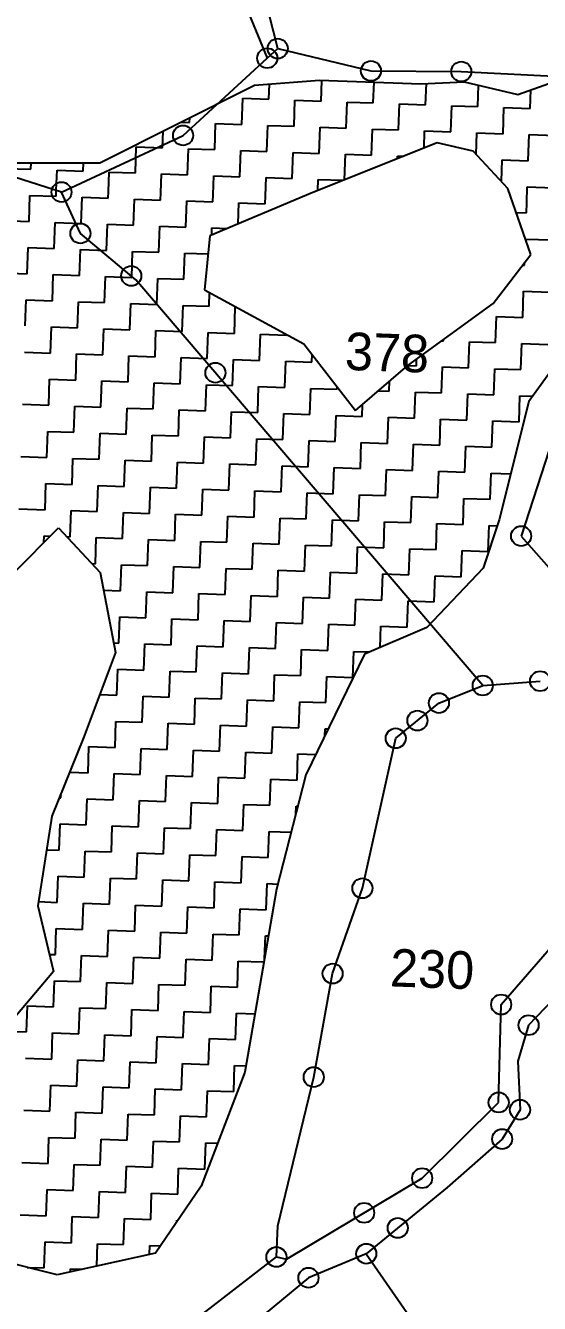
# Model space of a CAD drawing. Header units: metres. Extents: x 287345 to 291891, y 1993918 to 1999987.
# Drawn here: x 288698.5 to 288896.2, y 1997627.4 to 1998119.4 of the extents above; entities that cross this region are included whole.
import ezdxf
from ezdxf.enums import TextEntityAlignment as Align

# ---------------------------------------------------------------- set-up
doc = ezdxf.new("R2010")
doc.units = ezdxf.units.M
doc.header["$MEASUREMENT"] = 0
for name, color, linetype in [('POLY_HATCH', 12, 'Continuous'), ('POLY_PARCEL', 6, 'Continuous'), ('POLY_ROAD', 30, 'Continuous'), ('TEXT_PARCEL', 7, 'Continuous')]:
    doc.layers.add(name, color=color, linetype=linetype)
doc.styles.add('TEXT_MAP', font='')
doc.styles.get('TEXT_MAP').set_extended_font_data('Kruti Dev 050')

msp = doc.modelspace()

# ---------------------------------------------------------------- linework, layer by layer
for centre in [(288795.52, 1998110.56), (288791.5, 1998106.87), (288831.42, 1998101.95), (288866.16, 1998101.7), (288759.1, 1998077.12), (288712.33, 1998055.3), (288719.59, 1998039.4), (288739.16, 1998023.04), (288771.56, 1997985.73), (288889.19, 1997922.86), (288874.42, 1997865.33), (288896.5, 1997867), (288857.55, 1997858.59), (288849.27, 1997851.83), (288840.92, 1997845), (288828.11, 1997787.25), (288816.67, 1997754.4), (288881.52, 1997742.49), (288892.07, 1997734.55), (288809.38, 1997714.55), (288880.55, 1997704.79), (288888.76, 1997701.97), (288881.89, 1997690.71), (288851.11, 1997675.64), (288828.8, 1997662.3), (288841.71, 1997656.46), (288795.02, 1997645.29), (288829.62, 1997646.56), (288807.36, 1997637.29)]:
    msp.add_circle(centre, 3.85)
at = {"layer": 'POLY_HATCH'}
for p, q in [((288727.13, 1998066.6), (288786.58, 1998096.46)), ((288786.58, 1998096.46), (288811.67, 1998098.35)), ((288811.67, 1998098.35), (288850.56, 1998096.97)), ((288850.56, 1998096.97), (288867.27, 1998097.77)), ((288867.27, 1998097.77), (288887.95, 1998092.87)), ((288887.95, 1998092.87), (288902.04, 1998097.93)), ((288856.94, 1998074.28), (288808.99, 1998055.13)), ((288870.73, 1998071.01), (288856.94, 1998074.28)), ((288884.13, 1998056.64), (288870.73, 1998071.01)), ((288688.19, 1998066.59), (288727.13, 1998066.6)), ((288808.99, 1998055.13), (288769.47, 1998038.46)), ((288892.96, 1998031.31), (288884.13, 1998056.64)), ((288769.47, 1998038.46), (288767.35, 1998017.69)), ((288878.39, 1998012.38), (288892.96, 1998031.31)), ((288767.35, 1998017.69), (288805.54, 1997996.89)), ((288845.57, 1997988.52), (288878.39, 1998012.38)), ((288805.54, 1997996.89), (288825.49, 1997971.17)), ((288909.66, 1997999), (288892.11, 1997974.61)), ((288825.49, 1997971.17), (288845.57, 1997988.52)), ((288892.11, 1997974.61), (288880.77, 1997929.15)), ((288880.77, 1997929.15), (288874.57, 1997910.55)), ((288693.82, 1997908.63), (288711.13, 1997926.08)), ((288711.13, 1997926.08), (288727.2, 1997908.84)), ((288727.2, 1997908.84), (288733.06, 1997878.06)), ((288874.57, 1997910.55), (288852.91, 1997887.69)), ((288852.91, 1997887.69), (288828.91, 1997877.43)), ((288733.06, 1997878.06), (288720.78, 1997845.14)), ((288828.91, 1997877.43), (288806.41, 1997830.98)), ((288720.78, 1997845.14), (288708.59, 1997815)), ((288806.41, 1997830.98), (288795.11, 1997786.91)), ((288708.59, 1997815), (288703.19, 1997780.45)), ((288795.11, 1997786.91), (288782.89, 1997716.47)), ((288703.19, 1997780.45), (288709.25, 1997755.23)), ((288709.25, 1997755.23), (288693.29, 1997736.34)), ((288782.89, 1997716.47), (288766.04, 1997672.6)), ((288766.04, 1997672.6), (288748.44, 1997646.82)), ((288710.61, 1997638.43), (288672.02, 1997648.14)), ((288748.44, 1997646.82), (288710.61, 1997638.43))]:
    msp.add_line(p, q, dxfattribs=at)
at = {"layer": 'POLY_HATCH', "linetype": 'Continuous'}
for p, q in [((288792.1, 1998091.04), (288792.31, 1998096.89)), ((288812.21, 1998090.33), (288812.5, 1998098.32)), ((288832.32, 1998089.62), (288832.6, 1998097.61)), ((288852.43, 1998088.91), (288852.72, 1998097.08)), ((288872.54, 1998088.2), (288872.83, 1998096.45)), ((288892.65, 1998087.48), (288892.9, 1998094.65)), ((288781.69, 1998081.34), (288782.05, 1998091.4)), ((288782.05, 1998091.4), (288792.1, 1998091.04)), ((288801.8, 1998080.63), (288802.16, 1998090.69)), ((288802.16, 1998090.69), (288812.21, 1998090.33)), ((288821.91, 1998079.92), (288822.27, 1998089.97)), ((288822.27, 1998089.97), (288832.32, 1998089.62)), ((288842.02, 1998079.21), (288842.38, 1998089.26)), ((288842.38, 1998089.26), (288852.43, 1998088.91)), ((288761.58, 1998082.05), (288761.65, 1998083.94)), ((288862.13, 1998078.5), (288862.49, 1998088.55)), ((288862.49, 1998088.55), (288872.54, 1998088.2)), ((288882.24, 1998077.79), (288882.59, 1998087.84)), ((288882.59, 1998087.84), (288892.65, 1998087.48)), ((288758.14, 1998082.18), (288761.58, 1998082.05)), ((288771.28, 1998071.64), (288771.64, 1998081.7)), ((288771.64, 1998081.7), (288781.69, 1998081.34)), ((288791.39, 1998070.93), (288791.75, 1998080.99)), ((288791.75, 1998080.99), (288801.8, 1998080.63)), ((288811.5, 1998070.22), (288811.86, 1998080.28)), ((288811.86, 1998080.28), (288821.91, 1998079.92)), ((288831.61, 1998069.51), (288831.97, 1998079.56)), ((288831.97, 1998079.56), (288842.02, 1998079.21)), ((288751.17, 1998072.36), (288751.4, 1998078.79)), ((288851.84, 1998072.24), (288852.07, 1998078.85)), ((288852.07, 1998078.85), (288862.13, 1998078.5)), ((288871.89, 1998069.77), (288872.18, 1998078.14)), ((288872.18, 1998078.14), (288882.24, 1998077.79)), ((288891.94, 1998067.37), (288892.29, 1998077.43)), ((288892.29, 1998077.43), (288902.35, 1998077.07)), ((288740.76, 1998062.66), (288741.12, 1998072.71)), ((288741.12, 1998072.71), (288751.17, 1998072.36)), ((288760.87, 1998061.95), (288761.23, 1998072)), ((288761.23, 1998072), (288771.28, 1998071.64)), ((288780.98, 1998061.23), (288781.34, 1998071.29)), ((288781.34, 1998071.29), (288791.39, 1998070.93)), ((288801.09, 1998060.52), (288801.45, 1998070.58)), ((288801.45, 1998070.58), (288811.5, 1998070.22)), ((288821.21, 1998060.01), (288821.56, 1998069.87)), ((288821.56, 1998069.87), (288831.61, 1998069.51)), ((288841.63, 1998068.16), (288841.66, 1998069.15)), ((288841.66, 1998069.15), (288843.91, 1998069.07)), ((288690.49, 1998064.44), (288700.55, 1998064.08)), ((288700.55, 1998064.08), (288700.63, 1998066.59)), ((288720.65, 1998063.37), (288720.77, 1998066.6)), ((288881.59, 1998059.37), (288881.88, 1998067.73)), ((288881.88, 1998067.73), (288891.94, 1998067.37)), ((288710.33, 1998056.05), (288710.6, 1998063.72)), ((288710.6, 1998063.72), (288720.65, 1998063.37)), ((288730.44, 1998055.51), (288730.71, 1998063.01)), ((288730.71, 1998063.01), (288740.76, 1998062.66)), ((288750.56, 1998054.97), (288750.82, 1998062.3)), ((288750.82, 1998062.3), (288760.87, 1998061.95)), ((288770.67, 1998054.43), (288770.93, 1998061.59)), ((288770.93, 1998061.59), (288780.98, 1998061.23)), ((288790.79, 1998053.89), (288791.04, 1998060.88)), ((288791.04, 1998060.88), (288801.09, 1998060.52)), ((288811, 1998055.93), (288811.15, 1998060.17)), ((288811.15, 1998060.17), (288820.75, 1998059.83)), ((288710.24, 1998053.67), (288710.33, 1998056.05)), ((288730.35, 1998052.96), (288730.44, 1998055.51)), ((288750.46, 1998052.25), (288750.56, 1998054.97)), ((288770.57, 1998051.54), (288770.67, 1998054.43)), ((288891.36, 1998051.19), (288891.58, 1998057.32)), ((288891.58, 1998057.32), (288901.64, 1998056.96)), ((288699.83, 1998043.97), (288700.19, 1998054.03)), ((288700.19, 1998054.03), (288710.24, 1998053.67)), ((288719.94, 1998043.26), (288720.3, 1998053.31)), ((288720.3, 1998053.31), (288730.35, 1998052.96)), ((288740.05, 1998042.55), (288740.41, 1998052.6)), ((288740.41, 1998052.6), (288750.46, 1998052.25)), ((288760.16, 1998041.84), (288760.52, 1998051.89)), ((288760.52, 1998051.89), (288770.57, 1998051.54)), ((288780.34, 1998043.05), (288780.63, 1998051.18)), ((288780.63, 1998051.18), (288790.68, 1998050.82)), ((288790.68, 1998050.82), (288790.79, 1998053.89)), ((288891.23, 1998047.27), (288891.36, 1998051.19)), ((288887.35, 1998047.4), (288891.23, 1998047.27)), ((288689.78, 1998044.33), (288699.83, 1998043.97)), ((288709.53, 1998033.56), (288709.89, 1998043.62)), ((288709.89, 1998043.62), (288719.94, 1998043.26)), ((288729.64, 1998032.85), (288730, 1998042.9)), ((288730, 1998042.9), (288740.05, 1998042.55)), ((288749.75, 1998032.14), (288750.11, 1998042.19)), ((288750.11, 1998042.19), (288760.16, 1998041.84)), ((288770.12, 1998038.74), (288770.22, 1998041.48)), ((288770.22, 1998041.48), (288776.13, 1998041.27)), ((288890.91, 1998037.21), (288900.92, 1998036.86)), ((288699.12, 1998023.86), (288699.48, 1998033.92)), ((288699.48, 1998033.92), (288709.53, 1998033.56)), ((288719.23, 1998023.15), (288719.59, 1998033.21)), ((288719.59, 1998033.21), (288729.64, 1998032.85)), ((288739.34, 1998022.44), (288739.7, 1998032.49)), ((288739.7, 1998032.49), (288749.75, 1998032.14)), ((288759.45, 1998021.73), (288759.81, 1998031.78)), ((288759.81, 1998031.78), (288768.75, 1998031.47)), ((288889.79, 1998027.18), (288890.51, 1998027.16)), ((288890.51, 1998027.16), (288890.55, 1998028.18)), ((288689.07, 1998024.22), (288699.12, 1998023.86)), ((288708.82, 1998013.45), (288709.18, 1998023.51)), ((288709.18, 1998023.51), (288719.23, 1998023.15)), ((288728.93, 1998012.74), (288729.29, 1998022.8)), ((288729.29, 1998022.8), (288739.34, 1998022.44)), ((288749.04, 1998012.03), (288749.4, 1998022.08)), ((288749.4, 1998022.08), (288759.45, 1998021.73)), ((288769.15, 1998011.32), (288769.34, 1998016.61)), ((288889.8, 1998007.05), (288890.16, 1998017.1)), ((288890.16, 1998017.1), (288900.21, 1998016.75)), ((288698.41, 1998003.75), (288698.77, 1998013.81)), ((288698.77, 1998013.81), (288708.82, 1998013.45)), ((288718.52, 1998003.04), (288718.88, 1998013.1)), ((288718.88, 1998013.1), (288728.93, 1998012.74)), ((288738.63, 1998002.33), (288738.99, 1998012.38)), ((288738.99, 1998012.38), (288749.04, 1998012.03)), ((288758.74, 1998001.62), (288759.09, 1998011.67)), ((288759.09, 1998011.67), (288769.15, 1998011.32)), ((288778.85, 1998000.91), (288779.2, 1998010.96)), ((288779.2, 1998010.96), (288779.74, 1998010.94)), ((288879.39, 1997997.35), (288879.75, 1998007.4)), ((288879.75, 1998007.4), (288889.8, 1998007.05)), ((288708.11, 1997993.34), (288708.47, 1998003.4)), ((288708.47, 1998003.4), (288718.52, 1998003.04)), ((288728.22, 1997992.63), (288728.57, 1998002.69)), ((288728.57, 1998002.69), (288738.63, 1998002.33)), ((288748.33, 1997991.92), (288748.68, 1998001.97)), ((288748.68, 1998001.97), (288758.74, 1998001.62)), ((288768.44, 1997991.21), (288768.79, 1998001.26)), ((288768.79, 1998001.26), (288778.85, 1998000.91)), ((288788.55, 1997990.5), (288788.9, 1998000.55)), ((288788.9, 1998000.55), (288798.96, 1998000.2)), ((288798.96, 1998000.2), (288798.97, 1998000.47)), ((288858.72, 1997998.08), (288859.28, 1997998.06)), ((288859.28, 1997998.06), (288859.3, 1997998.5)), ((288868.98, 1997987.65), (288869.34, 1997997.71)), ((288869.34, 1997997.71), (288879.39, 1997997.35)), ((288889.09, 1997986.94), (288889.45, 1997996.99)), ((288889.45, 1997996.99), (288899.5, 1997996.64)), ((288698.06, 1997993.7), (288708.11, 1997993.34)), ((288717.81, 1997982.93), (288718.16, 1997992.99)), ((288718.16, 1997992.99), (288728.22, 1997992.63)), ((288737.92, 1997982.22), (288738.27, 1997992.28)), ((288738.27, 1997992.28), (288748.33, 1997991.92)), ((288758.03, 1997981.51), (288758.38, 1997991.56)), ((288758.38, 1997991.56), (288768.44, 1997991.21)), ((288778.14, 1997980.8), (288778.49, 1997990.85)), ((288778.49, 1997990.85), (288788.55, 1997990.5)), ((288808.65, 1997989.79), (288808.76, 1997992.74)), ((288848.87, 1997988.36), (288848.97, 1997990.99)), ((288798.24, 1997980.09), (288798.6, 1997990.14)), ((288798.6, 1997990.14), (288808.65, 1997989.79)), ((288845.52, 1997988.48), (288848.87, 1997988.36)), ((288858.57, 1997977.95), (288858.93, 1997988.01)), ((288858.93, 1997988.01), (288868.98, 1997987.65)), ((288878.68, 1997977.24), (288879.04, 1997987.29)), ((288879.04, 1997987.29), (288889.09, 1997986.94)), ((288707.4, 1997973.23), (288707.75, 1997983.29)), ((288707.75, 1997983.29), (288717.81, 1997982.93)), ((288727.51, 1997972.52), (288727.86, 1997982.58)), ((288727.86, 1997982.58), (288737.92, 1997982.22)), ((288747.62, 1997971.81), (288747.97, 1997981.87)), ((288747.97, 1997981.87), (288758.03, 1997981.51)), ((288767.73, 1997971.1), (288768.08, 1997981.15)), ((288768.08, 1997981.15), (288778.14, 1997980.8)), ((288838.46, 1997978.66), (288838.6, 1997982.5)), ((288787.83, 1997970.39), (288788.19, 1997980.44)), ((288788.19, 1997980.44), (288798.24, 1997980.09)), ((288807.94, 1997969.68), (288808.3, 1997979.73)), ((288808.3, 1997979.73), (288818.35, 1997979.38)), ((288818.35, 1997979.38), (288818.39, 1997980.32)), ((288834.33, 1997978.81), (288838.46, 1997978.66)), ((288848.16, 1997968.25), (288848.52, 1997978.31)), ((288848.52, 1997978.31), (288858.57, 1997977.95)), ((288868.27, 1997967.54), (288868.63, 1997977.6)), ((288868.63, 1997977.6), (288878.68, 1997977.24)), ((288888.38, 1997966.83), (288888.74, 1997976.88)), ((288888.74, 1997976.88), (288893.63, 1997976.71)), ((288697.34, 1997973.59), (288707.4, 1997973.23)), ((288717.1, 1997962.82), (288717.45, 1997972.88)), ((288717.45, 1997972.88), (288727.51, 1997972.52)), ((288737.21, 1997962.11), (288737.56, 1997972.17)), ((288737.56, 1997972.17), (288747.62, 1997971.81)), ((288757.32, 1997961.4), (288757.67, 1997971.46)), ((288757.67, 1997971.46), (288767.73, 1997971.1)), ((288777.42, 1997960.69), (288777.78, 1997970.74)), ((288777.78, 1997970.74), (288787.83, 1997970.39)), ((288828.05, 1997968.96), (288828.21, 1997973.53)), ((288797.53, 1997959.98), (288797.89, 1997970.03)), ((288797.89, 1997970.03), (288807.94, 1997969.68)), ((288817.64, 1997959.27), (288818, 1997969.32)), ((288818, 1997969.32), (288828.05, 1997968.96)), ((288837.75, 1997958.55), (288838.11, 1997968.61)), ((288838.11, 1997968.61), (288848.16, 1997968.25)), ((288857.86, 1997957.84), (288858.22, 1997967.9)), ((288858.22, 1997967.9), (288868.27, 1997967.54)), ((288877.97, 1997957.13), (288878.32, 1997967.19)), ((288878.32, 1997967.19), (288888.38, 1997966.83)), ((288706.69, 1997953.13), (288707.04, 1997963.18)), ((288707.04, 1997963.18), (288717.1, 1997962.82)), ((288726.8, 1997952.41), (288727.15, 1997962.47)), ((288727.15, 1997962.47), (288737.21, 1997962.11)), ((288746.9, 1997951.7), (288747.26, 1997961.76)), ((288747.26, 1997961.76), (288757.32, 1997961.4)), ((288767.01, 1997950.99), (288767.37, 1997961.05)), ((288767.37, 1997961.05), (288777.42, 1997960.69)), ((288787.12, 1997950.28), (288787.48, 1997960.33)), ((288787.48, 1997960.33), (288797.53, 1997959.98)), ((288807.23, 1997949.57), (288807.59, 1997959.62)), ((288807.59, 1997959.62), (288817.64, 1997959.27)), ((288827.34, 1997948.86), (288827.7, 1997958.91)), ((288827.7, 1997958.91), (288837.75, 1997958.55)), ((288847.45, 1997948.14), (288847.81, 1997958.2)), ((288847.81, 1997958.2), (288857.86, 1997957.84)), ((288867.56, 1997947.43), (288867.91, 1997957.49)), ((288867.91, 1997957.49), (288877.97, 1997957.13)), ((288696.63, 1997953.48), (288706.69, 1997953.13)), ((288716.39, 1997942.72), (288716.74, 1997952.77)), ((288716.74, 1997952.77), (288726.8, 1997952.41)), ((288736.49, 1997942), (288736.85, 1997952.06)), ((288736.85, 1997952.06), (288746.9, 1997951.7)), ((288756.6, 1997941.29), (288756.96, 1997951.35)), ((288756.96, 1997951.35), (288767.01, 1997950.99)), ((288776.71, 1997940.58), (288777.07, 1997950.63)), ((288777.07, 1997950.63), (288787.12, 1997950.28)), ((288796.82, 1997939.87), (288797.18, 1997949.92)), ((288797.18, 1997949.92), (288807.23, 1997949.57)), ((288816.93, 1997939.16), (288817.29, 1997949.21)), ((288817.29, 1997949.21), (288827.34, 1997948.86)), ((288837.04, 1997938.45), (288837.4, 1997948.5)), ((288837.4, 1997948.5), (288847.45, 1997948.14)), ((288857.15, 1997937.73), (288857.5, 1997947.79)), ((288857.5, 1997947.79), (288867.56, 1997947.43)), ((288877.26, 1997937.02), (288877.61, 1997947.08)), ((288877.61, 1997947.08), (288885.18, 1997946.81)), ((288705.98, 1997933.02), (288706.33, 1997943.07)), ((288706.33, 1997943.07), (288716.39, 1997942.72)), ((288726.08, 1997932.3), (288726.44, 1997942.36)), ((288726.44, 1997942.36), (288736.49, 1997942)), ((288746.19, 1997931.59), (288746.55, 1997941.65)), ((288746.55, 1997941.65), (288756.6, 1997941.29)), ((288766.3, 1997930.88), (288766.66, 1997940.94)), ((288766.66, 1997940.94), (288776.71, 1997940.58)), ((288786.41, 1997930.17), (288786.77, 1997940.22)), ((288786.77, 1997940.22), (288796.82, 1997939.87)), ((288806.52, 1997929.46), (288806.88, 1997939.51)), ((288806.88, 1997939.51), (288816.93, 1997939.16)), ((288826.63, 1997928.75), (288826.98, 1997938.8)), ((288826.98, 1997938.8), (288837.04, 1997938.45)), ((288846.74, 1997928.04), (288847.09, 1997938.09)), ((288847.09, 1997938.09), (288857.15, 1997937.73)), ((288866.85, 1997927.32), (288867.2, 1997937.38)), ((288867.2, 1997937.38), (288877.26, 1997937.02)), ((288695.92, 1997933.37), (288705.98, 1997933.02)), ((288715.67, 1997922.61), (288716.03, 1997932.66)), ((288716.03, 1997932.66), (288726.08, 1997932.3)), ((288735.78, 1997921.89), (288736.14, 1997931.95)), ((288736.14, 1997931.95), (288746.19, 1997931.59)), ((288755.89, 1997921.18), (288756.25, 1997931.24)), ((288756.25, 1997931.24), (288766.3, 1997930.88)), ((288776, 1997920.47), (288776.36, 1997930.53)), ((288776.36, 1997930.53), (288786.41, 1997930.17)), ((288796.11, 1997919.76), (288796.47, 1997929.81)), ((288796.47, 1997929.81), (288806.52, 1997929.46)), ((288816.22, 1997919.05), (288816.57, 1997929.1)), ((288816.57, 1997929.1), (288826.63, 1997928.75)), ((288836.33, 1997918.34), (288836.68, 1997928.39)), ((288836.68, 1997928.39), (288846.74, 1997928.04)), ((288856.44, 1997917.63), (288856.79, 1997927.68)), ((288856.79, 1997927.68), (288866.85, 1997927.32)), ((288876.55, 1997916.91), (288876.9, 1997926.97)), ((288876.9, 1997926.97), (288880.01, 1997926.86)), ((288705.53, 1997920.44), (288705.62, 1997922.96)), ((288705.62, 1997922.96), (288707.95, 1997922.88)), ((288714.32, 1997922.65), (288715.67, 1997922.61)), ((288725.37, 1997912.2), (288725.73, 1997922.25)), ((288725.73, 1997922.25), (288735.78, 1997921.89)), ((288745.48, 1997911.48), (288745.84, 1997921.54)), ((288745.84, 1997921.54), (288755.89, 1997921.18)), ((288765.59, 1997910.77), (288765.95, 1997920.83)), ((288765.95, 1997920.83), (288776, 1997920.47)), ((288785.7, 1997910.06), (288786.06, 1997920.12)), ((288786.06, 1997920.12), (288796.11, 1997919.76)), ((288805.81, 1997909.35), (288806.16, 1997919.4)), ((288806.16, 1997919.4), (288816.22, 1997919.05)), ((288825.92, 1997908.64), (288826.27, 1997918.69)), ((288826.27, 1997918.69), (288836.33, 1997918.34)), ((288846.03, 1997907.93), (288846.38, 1997917.98)), ((288846.38, 1997917.98), (288856.44, 1997917.63)), ((288866.14, 1997907.21), (288866.49, 1997917.27)), ((288866.49, 1997917.27), (288876.55, 1997916.91)), ((288724.03, 1997912.24), (288725.37, 1997912.2)), ((288735.07, 1997901.79), (288735.43, 1997911.84)), ((288735.43, 1997911.84), (288745.48, 1997911.48)), ((288755.18, 1997901.07), (288755.54, 1997911.13)), ((288755.54, 1997911.13), (288765.59, 1997910.77)), ((288775.29, 1997900.36), (288775.65, 1997910.42)), ((288775.65, 1997910.42), (288785.7, 1997910.06)), ((288795.4, 1997899.65), (288795.75, 1997909.71)), ((288795.75, 1997909.71), (288805.81, 1997909.35)), ((288815.51, 1997898.94), (288815.86, 1997908.99)), ((288815.86, 1997908.99), (288825.92, 1997908.64)), ((288835.62, 1997898.23), (288835.97, 1997908.28)), ((288835.97, 1997908.28), (288846.03, 1997907.93)), ((288855.73, 1997897.52), (288856.08, 1997907.57)), ((288856.08, 1997907.57), (288866.14, 1997907.21)), ((288728.5, 1997902.02), (288735.07, 1997901.79)), ((288744.77, 1997891.38), (288745.13, 1997901.43)), ((288745.13, 1997901.43), (288755.18, 1997901.07)), ((288764.88, 1997890.66), (288765.23, 1997900.72)), ((288765.23, 1997900.72), (288775.29, 1997900.36)), ((288784.99, 1997889.95), (288785.34, 1997900.01)), ((288785.34, 1997900.01), (288795.4, 1997899.65)), ((288805.1, 1997889.24), (288805.45, 1997899.29)), ((288805.45, 1997899.29), (288815.51, 1997898.94)), ((288825.21, 1997888.53), (288825.56, 1997898.58)), ((288825.56, 1997898.58), (288835.62, 1997898.23)), ((288845.31, 1997887.82), (288845.67, 1997897.87)), ((288845.67, 1997897.87), (288855.73, 1997897.52)), ((288734.36, 1997881.68), (288734.72, 1997891.73)), ((288734.72, 1997891.73), (288744.77, 1997891.38)), ((288754.47, 1997880.96), (288754.82, 1997891.02)), ((288754.82, 1997891.02), (288764.88, 1997890.66)), ((288774.58, 1997880.25), (288774.93, 1997890.31)), ((288774.93, 1997890.31), (288784.99, 1997889.95)), ((288794.69, 1997879.54), (288795.04, 1997889.6)), ((288795.04, 1997889.6), (288805.1, 1997889.24)), ((288814.8, 1997878.83), (288815.15, 1997888.88)), ((288815.15, 1997888.88), (288825.21, 1997888.53)), ((288834.97, 1997880.02), (288835.26, 1997888.17)), ((288835.26, 1997888.17), (288845.31, 1997887.82)), ((288732.36, 1997881.75), (288734.36, 1997881.68)), ((288744.06, 1997871.27), (288744.41, 1997881.32)), ((288744.41, 1997881.32), (288754.47, 1997880.96)), ((288764.17, 1997870.55), (288764.52, 1997880.61)), ((288764.52, 1997880.61), (288774.58, 1997880.25)), ((288784.28, 1997869.84), (288784.63, 1997879.9)), ((288784.63, 1997879.9), (288794.69, 1997879.54)), ((288804.39, 1997869.13), (288804.74, 1997879.19)), ((288804.74, 1997879.19), (288814.8, 1997878.83)), ((288824.49, 1997868.42), (288824.85, 1997878.47)), ((288824.85, 1997878.47), (288830.86, 1997878.26)), ((288733.65, 1997861.57), (288734, 1997871.62)), ((288734, 1997871.62), (288744.06, 1997871.27)), ((288753.76, 1997860.86), (288754.11, 1997870.91)), ((288754.11, 1997870.91), (288764.17, 1997870.55)), ((288773.87, 1997860.14), (288774.22, 1997870.2)), ((288774.22, 1997870.2), (288784.28, 1997869.84)), ((288793.98, 1997859.43), (288794.33, 1997869.49)), ((288794.33, 1997869.49), (288804.39, 1997869.13)), ((288814.08, 1997858.72), (288814.44, 1997868.78)), ((288814.44, 1997868.78), (288824.49, 1997868.42)), ((288726.99, 1997861.8), (288733.65, 1997861.57)), ((288743.35, 1997851.16), (288743.7, 1997861.21)), ((288743.7, 1997861.21), (288753.76, 1997860.86)), ((288763.46, 1997850.45), (288763.81, 1997860.5)), ((288763.81, 1997860.5), (288773.87, 1997860.14)), ((288783.56, 1997849.73), (288783.92, 1997859.79)), ((288783.92, 1997859.79), (288793.98, 1997859.43)), ((288803.67, 1997849.02), (288804.03, 1997859.08)), ((288804.03, 1997859.08), (288814.08, 1997858.72)), ((288732.94, 1997841.46), (288733.29, 1997851.51)), ((288733.29, 1997851.51), (288743.35, 1997851.16)), ((288753.05, 1997840.75), (288753.4, 1997850.8)), ((288753.4, 1997850.8), (288763.46, 1997850.45)), ((288773.15, 1997840.04), (288773.51, 1997850.09)), ((288773.51, 1997850.09), (288783.56, 1997849.73)), ((288793.26, 1997839.32), (288793.62, 1997849.38)), ((288793.62, 1997849.38), (288803.67, 1997849.02)), ((288813.63, 1997845.89), (288813.73, 1997848.67)), ((288813.73, 1997848.67), (288814.95, 1997848.62)), ((288722.53, 1997831.76), (288722.88, 1997841.81)), ((288722.88, 1997841.81), (288732.94, 1997841.46)), ((288742.64, 1997831.05), (288742.99, 1997841.1)), ((288742.99, 1997841.1), (288753.05, 1997840.75)), ((288762.74, 1997830.34), (288763.1, 1997840.39)), ((288763.1, 1997840.39), (288773.15, 1997840.04)), ((288782.85, 1997829.63), (288783.21, 1997839.68)), ((288783.21, 1997839.68), (288793.26, 1997839.32)), ((288802.96, 1997828.91), (288803.32, 1997838.97)), ((288803.32, 1997838.97), (288810.16, 1997838.73)), ((288715.46, 1997832.01), (288722.53, 1997831.76)), ((288732.23, 1997821.35), (288732.58, 1997831.4)), ((288732.58, 1997831.4), (288742.64, 1997831.05)), ((288752.33, 1997820.64), (288752.69, 1997830.69)), ((288752.69, 1997830.69), (288762.74, 1997830.34)), ((288772.44, 1997819.93), (288772.8, 1997829.98)), ((288772.8, 1997829.98), (288782.85, 1997829.63)), ((288792.55, 1997819.21), (288792.91, 1997829.27)), ((288792.91, 1997829.27), (288802.96, 1997828.91)), ((288712.12, 1997822.06), (288712.18, 1997823.89)), ((288711.45, 1997822.08), (288712.12, 1997822.06)), ((288721.81, 1997811.65), (288722.17, 1997821.71)), ((288722.17, 1997821.71), (288732.23, 1997821.35)), ((288741.92, 1997810.94), (288742.28, 1997820.99)), ((288742.28, 1997820.99), (288752.33, 1997820.64)), ((288762.03, 1997810.23), (288762.39, 1997820.28)), ((288762.39, 1997820.28), (288772.44, 1997819.93)), ((288782.14, 1997809.52), (288782.5, 1997819.57)), ((288782.5, 1997819.57), (288792.55, 1997819.21)), ((288802.5, 1997815.71), (288802.61, 1997818.86)), ((288802.61, 1997818.86), (288803.3, 1997818.83)), ((288711.4, 1997801.95), (288711.76, 1997812.01)), ((288711.76, 1997812.01), (288721.81, 1997811.65)), ((288731.51, 1997801.24), (288731.87, 1997811.3)), ((288731.87, 1997811.3), (288741.92, 1997810.94)), ((288751.62, 1997800.53), (288751.98, 1997810.58)), ((288751.98, 1997810.58), (288762.03, 1997810.23)), ((288771.73, 1997799.82), (288772.09, 1997809.87)), ((288772.09, 1997809.87), (288782.14, 1997809.52)), ((288791.84, 1997799.11), (288792.2, 1997809.16)), ((288792.2, 1997809.16), (288800.74, 1997808.86)), ((288706.57, 1997802.12), (288711.4, 1997801.95)), ((288721.1, 1997791.54), (288721.46, 1997801.6)), ((288721.46, 1997801.6), (288731.51, 1997801.24)), ((288741.21, 1997790.83), (288741.57, 1997800.88)), ((288741.57, 1997800.88), (288751.62, 1997800.53)), ((288761.32, 1997790.12), (288761.68, 1997800.17)), ((288761.68, 1997800.17), (288771.73, 1997799.82)), ((288781.43, 1997789.41), (288781.79, 1997799.46)), ((288781.79, 1997799.46), (288791.84, 1997799.11)), ((288710.69, 1997781.84), (288711.05, 1997791.9)), ((288711.05, 1997791.9), (288721.1, 1997791.54)), ((288730.8, 1997781.13), (288731.16, 1997791.19)), ((288731.16, 1997791.19), (288741.21, 1997790.83)), ((288750.91, 1997780.42), (288751.27, 1997790.47)), ((288751.27, 1997790.47), (288761.32, 1997790.12)), ((288771.02, 1997779.71), (288771.38, 1997789.76)), ((288771.38, 1997789.76), (288781.43, 1997789.41)), ((288791.13, 1997779), (288791.48, 1997789.05)), ((288791.48, 1997789.05), (288795.63, 1997788.9)), ((288703.45, 1997782.1), (288710.69, 1997781.84)), ((288720.39, 1997771.43), (288720.75, 1997781.49)), ((288720.75, 1997781.49), (288730.8, 1997781.13)), ((288740.5, 1997770.72), (288740.86, 1997780.78)), ((288740.86, 1997780.78), (288750.91, 1997780.42)), ((288760.61, 1997770.01), (288760.97, 1997780.06)), ((288760.97, 1997780.06), (288771.02, 1997779.71)), ((288780.72, 1997769.3), (288781.07, 1997779.35)), ((288781.07, 1997779.35), (288791.13, 1997779)), ((288709.98, 1997761.73), (288710.34, 1997771.79)), ((288710.34, 1997771.79), (288720.39, 1997771.43)), ((288730.09, 1997761.02), (288730.45, 1997771.08)), ((288730.45, 1997771.08), (288740.5, 1997770.72)), ((288750.2, 1997760.31), (288750.56, 1997770.37)), ((288750.56, 1997770.37), (288760.61, 1997770.01)), ((288770.31, 1997759.6), (288770.66, 1997769.65)), ((288770.66, 1997769.65), (288780.72, 1997769.3)), ((288790.46, 1997760.09), (288790.77, 1997768.94)), ((288790.77, 1997768.94), (288791.99, 1997768.9)), ((288707.67, 1997761.82), (288709.98, 1997761.73)), ((288719.68, 1997751.32), (288720.04, 1997761.38)), ((288720.04, 1997761.38), (288730.09, 1997761.02)), ((288739.79, 1997750.61), (288740.14, 1997760.67)), ((288740.14, 1997760.67), (288750.2, 1997760.31)), ((288759.9, 1997749.9), (288760.25, 1997759.96)), ((288760.25, 1997759.96), (288770.31, 1997759.6)), ((288780.01, 1997749.19), (288780.36, 1997759.24)), ((288780.36, 1997759.24), (288790.25, 1997758.89)), ((288709.27, 1997741.63), (288709.63, 1997751.68)), ((288709.63, 1997751.68), (288719.68, 1997751.32)), ((288729.38, 1997740.91), (288729.73, 1997750.97)), ((288729.73, 1997750.97), (288739.79, 1997750.61)), ((288749.49, 1997740.2), (288749.84, 1997750.26)), ((288749.84, 1997750.26), (288759.9, 1997749.9)), ((288769.6, 1997739.49), (288769.95, 1997749.54)), ((288769.95, 1997749.54), (288780.01, 1997749.19)), ((288698.86, 1997731.93), (288699.22, 1997741.98)), ((288699.22, 1997741.98), (288709.27, 1997741.63)), ((288718.97, 1997731.21), (288719.32, 1997741.27)), ((288719.32, 1997741.27), (288729.38, 1997740.91)), ((288739.08, 1997730.5), (288739.43, 1997740.56)), ((288739.43, 1997740.56), (288749.49, 1997740.2)), ((288759.19, 1997729.79), (288759.54, 1997739.85)), ((288759.54, 1997739.85), (288769.6, 1997739.49)), ((288779.3, 1997729.08), (288779.65, 1997739.13)), ((288779.65, 1997739.13), (288786.78, 1997738.88)), ((288688.8, 1997732.28), (288698.86, 1997731.93)), ((288708.56, 1997721.52), (288708.91, 1997731.57)), ((288708.91, 1997731.57), (288718.97, 1997731.21)), ((288728.67, 1997720.8), (288729.02, 1997730.86)), ((288729.02, 1997730.86), (288739.08, 1997730.5)), ((288748.78, 1997720.09), (288749.13, 1997730.15)), ((288749.13, 1997730.15), (288759.19, 1997729.79)), ((288768.89, 1997719.38), (288769.24, 1997729.44)), ((288769.24, 1997729.44), (288779.3, 1997729.08)), ((288698.5, 1997721.87), (288708.56, 1997721.52)), ((288718.26, 1997711.11), (288718.61, 1997721.16)), ((288718.61, 1997721.16), (288728.67, 1997720.8)), ((288738.37, 1997710.39), (288738.72, 1997720.45)), ((288738.72, 1997720.45), (288748.78, 1997720.09)), ((288758.47, 1997709.68), (288758.83, 1997719.74)), ((288758.83, 1997719.74), (288768.89, 1997719.38)), ((288778.58, 1997708.97), (288778.94, 1997719.03)), ((288778.94, 1997719.03), (288783.31, 1997718.87)), ((288707.85, 1997701.41), (288708.2, 1997711.46)), ((288708.2, 1997711.46), (288718.26, 1997711.11)), ((288727.96, 1997700.7), (288728.31, 1997710.75)), ((288728.31, 1997710.75), (288738.37, 1997710.39)), ((288748.06, 1997699.98), (288748.42, 1997710.04)), ((288748.42, 1997710.04), (288758.47, 1997709.68)), ((288768.17, 1997699.27), (288768.53, 1997709.33)), ((288768.53, 1997709.33), (288778.58, 1997708.97)), ((288697.79, 1997701.76), (288707.85, 1997701.41)), ((288717.55, 1997691), (288717.9, 1997701.05)), ((288717.9, 1997701.05), (288727.96, 1997700.7)), ((288737.65, 1997690.29), (288738.01, 1997700.34)), ((288738.01, 1997700.34), (288748.06, 1997699.98)), ((288757.76, 1997689.57), (288758.12, 1997699.63)), ((288758.12, 1997699.63), (288768.17, 1997699.27)), ((288707.14, 1997681.3), (288707.49, 1997691.35)), ((288707.49, 1997691.35), (288717.55, 1997691)), ((288727.24, 1997680.59), (288727.6, 1997690.64)), ((288727.6, 1997690.64), (288737.65, 1997690.29)), ((288747.35, 1997679.88), (288747.71, 1997689.93)), ((288747.71, 1997689.93), (288757.76, 1997689.57)), ((288767.46, 1997679.16), (288767.82, 1997689.22)), ((288767.82, 1997689.22), (288772.36, 1997689.06)), ((288697.08, 1997681.65), (288707.14, 1997681.3)), ((288716.83, 1997670.89), (288717.19, 1997680.94)), ((288717.19, 1997680.94), (288727.24, 1997680.59)), ((288736.94, 1997670.18), (288737.3, 1997680.23)), ((288737.3, 1997680.23), (288747.35, 1997679.88)), ((288757.05, 1997669.46), (288757.41, 1997679.52)), ((288757.41, 1997679.52), (288767.46, 1997679.16)), ((288706.42, 1997661.19), (288706.78, 1997671.24)), ((288706.78, 1997671.24), (288716.83, 1997670.89)), ((288726.53, 1997660.48), (288726.89, 1997670.53)), ((288726.89, 1997670.53), (288736.94, 1997670.18)), ((288746.64, 1997659.77), (288747, 1997669.82)), ((288747, 1997669.82), (288757.05, 1997669.46)), ((288696.37, 1997661.55), (288706.42, 1997661.19)), ((288716.12, 1997650.78), (288716.48, 1997660.83)), ((288716.48, 1997660.83), (288726.53, 1997660.48)), ((288736.23, 1997650.07), (288736.59, 1997660.12)), ((288736.59, 1997660.12), (288746.64, 1997659.77)), ((288756.68, 1997658.88), (288756.7, 1997659.41)), ((288756.7, 1997659.41), (288757.03, 1997659.4)), ((288705.71, 1997641.08), (288706.07, 1997651.13)), ((288706.07, 1997651.13), (288716.12, 1997650.78)), ((288725.87, 1997641.82), (288726.18, 1997650.42)), ((288726.18, 1997650.42), (288736.23, 1997650.07)), ((288746.17, 1997646.31), (288746.29, 1997649.71)), ((288746.29, 1997649.71), (288750.32, 1997649.57)), ((288699.15, 1997641.31), (288705.71, 1997641.08)), ((288715.73, 1997639.57), (288715.77, 1997640.72)), ((288715.77, 1997640.72), (288720.23, 1997640.57))]:
    msp.add_line(p, q, dxfattribs=at)
at = {"layer": 'POLY_PARCEL'}
for p, q in [((288795.52, 1998110.56), (288785.98, 1998148.81)), ((288781.91, 1998130.37), (288791.5, 1998106.87)), ((288791.5, 1998106.87), (288795.52, 1998110.56)), ((288795.52, 1998110.56), (288831.42, 1998101.95)), ((288759.1, 1998077.12), (288791.5, 1998106.87)), ((288831.42, 1998101.95), (288866.16, 1998101.7)), ((288866.16, 1998101.7), (288901.82, 1998099.95)), ((288712.33, 1998055.3), (288759.1, 1998077.12)), ((288712.33, 1998055.3), (288688.13, 1998063.01)), ((288719.59, 1998039.4), (288712.33, 1998055.3)), ((288740.98, 1998021.52), (288719.59, 1998039.4)), ((288874.42, 1997865.33), (288740.98, 1998021.52)), ((288908.42, 1997982.34), (288889.19, 1997922.86)), ((288889.19, 1997922.86), (288905.66, 1997904.18)), ((288857.55, 1997858.59), (288874.42, 1997865.33)), ((288874.42, 1997865.33), (288896.5, 1997867)), ((288840.92, 1997845), (288857.55, 1997858.59)), ((288828.11, 1997787.25), (288840.92, 1997845)), ((288816.67, 1997754.4), (288828.11, 1997787.25)), ((288809.38, 1997714.55), (288816.67, 1997754.4)), ((288795.62, 1997657.33), (288809.38, 1997714.55)), ((288795.02, 1997645.29), (288795.62, 1997657.33)), ((288829.62, 1997646.56), (288852.41, 1997613.6))]:
    msp.add_line(p, q, dxfattribs=at)
at = {"layer": 'POLY_ROAD'}
for p, q in [((288881.52, 1997742.49), (288907.89, 1997773.03)), ((288924.91, 1997768.97), (288892.07, 1997734.55)), ((288880.55, 1997704.79), (288881.52, 1997742.49)), ((288892.07, 1997734.55), (288887.98, 1997720.68)), ((288887.98, 1997720.68), (288888.76, 1997701.97)), ((288851.11, 1997675.64), (288880.55, 1997704.79)), ((288888.76, 1997701.97), (288881.89, 1997690.71)), ((288881.89, 1997690.71), (288860.73, 1997672.05)), ((288798.95, 1997644.43), (288851.11, 1997675.64)), ((288860.73, 1997672.05), (288829.62, 1997646.56)), ((288829.62, 1997646.56), (288807.36, 1997637.29)), ((288734.99, 1997599.03), (288795.02, 1997645.29)), ((288795.02, 1997645.29), (288798.95, 1997644.43)), ((288807.36, 1997637.29), (288790.32, 1997623.16))]:
    msp.add_line(p, q, dxfattribs=at)

# ---------------------------------------------------------------- texts
at = {"layer": 'TEXT_PARCEL', "style": 'TEXT_MAP'}
for s, p in [('378', (288837.61, 1997993.54)), ('230', (288854.97, 1997756.17))]:
    msp.add_text(s, height=14.488, rotation=357.9734, dxfattribs=at).set_placement(p, align=Align.MIDDLE)

doc.saveas('drawing.dxf')
